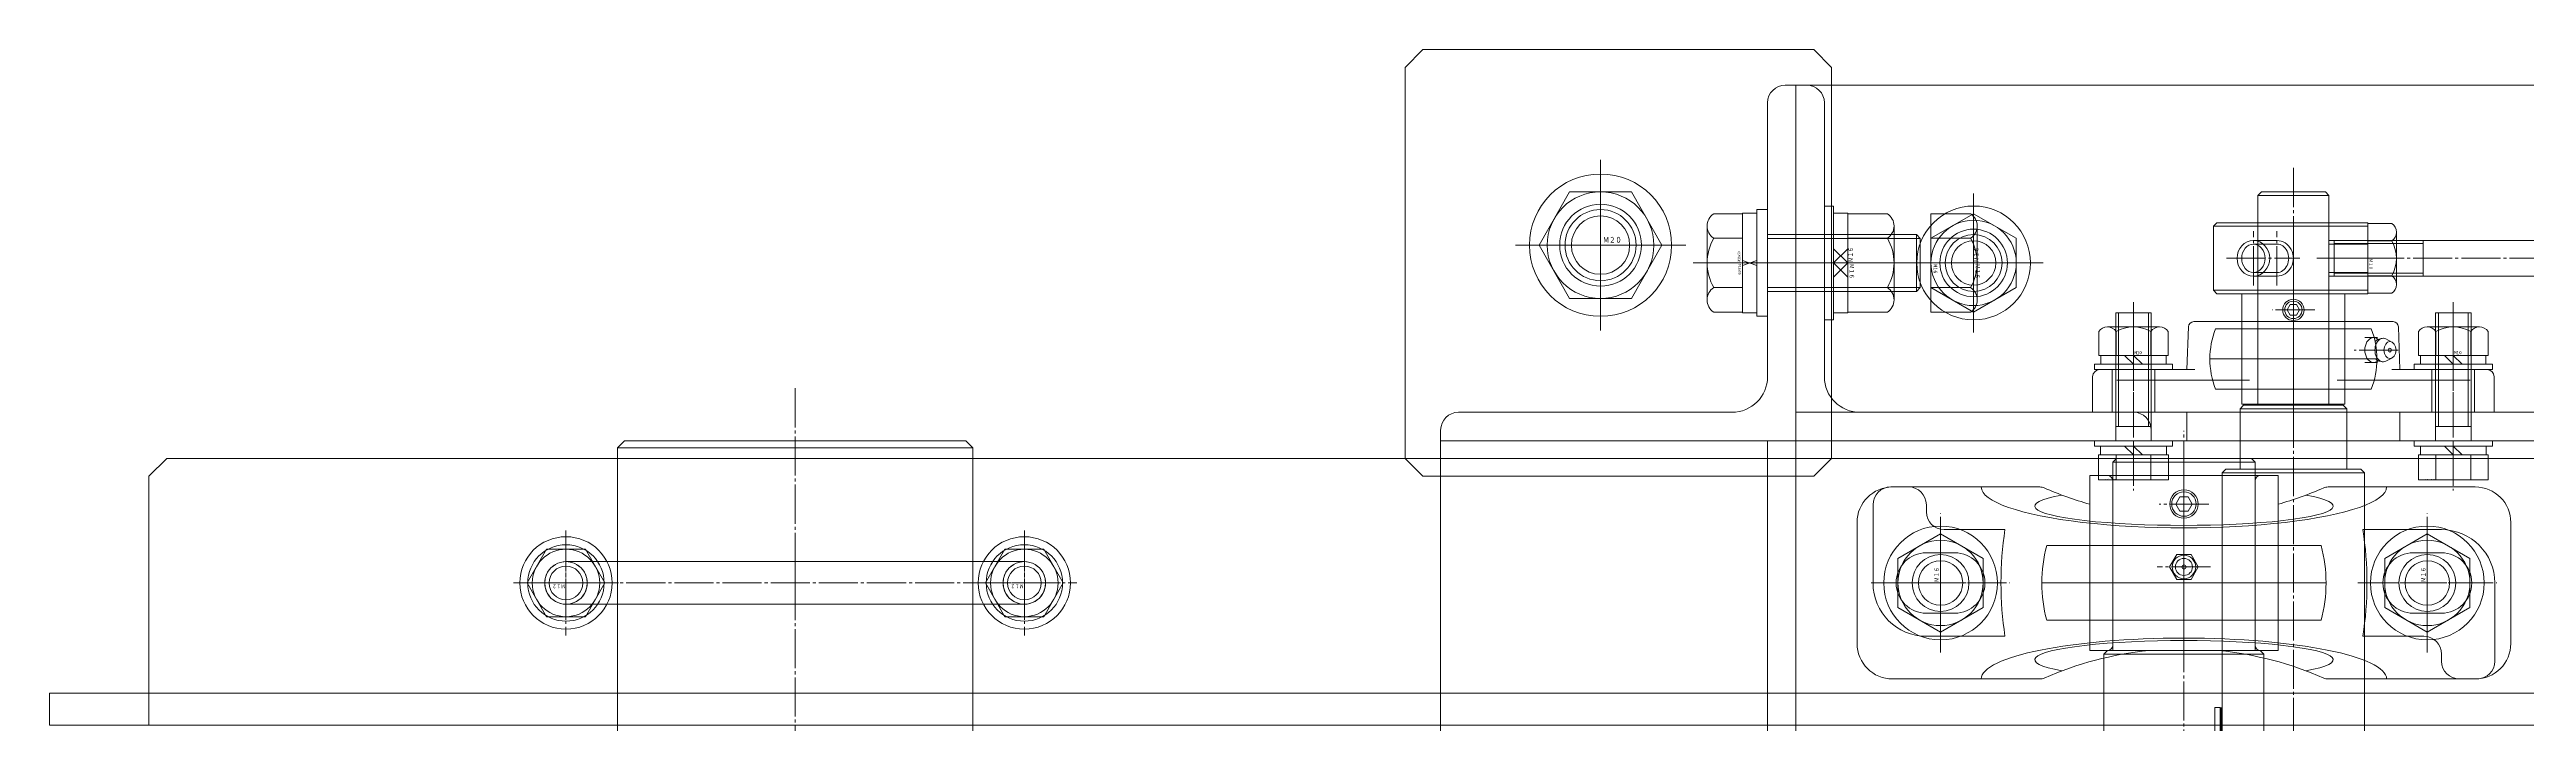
# Model space of a CAD drawing. Units: millimetres at full size. Extents: x -21196 to 21204, y -11807 to 11807.
# Drawn here: x -9701 to -9004, y -1510 to -1320 of the extents above; entities that cross this region are included whole.
import ezdxf
from ezdxf.enums import TextEntityAlignment as Align

# ---------------------------------------------------------------- set-up
doc = ezdxf.new("R2010")
doc.units = ezdxf.units.MM
doc.header["$LTSCALE"] = 0.5
doc.linetypes.add('USER4', pattern=[27.1, 22, -1.7, 1.7, -1.7])
doc.layers.add('1-0_設備-5(241129配置図菊池追記(立面図).jww)(機器配置図 260128.dwg)', color=7, linetype='Continuous', lineweight=9)
doc.styles.add('ＭＳ ゴシック', font='')
doc.styles.get('ＭＳ ゴシック').set_extended_font_data('MS Gothic')

msp = doc.modelspace()

# ---------------------------------------------------------------- linework, layer by layer
at = {"layer": '1-0_設備-5(241129配置図菊池追記(立面図).jww)(機器配置図 260128.dwg)'}
for p, q in [((-9212.5215, -1330.1471), (-9209.5215, -1330.1471)), ((-9212.5215, -1330.1471), (-9209.5215, -1330.1471)), ((-9212.5215, -1330.1471), (-9209.5215, -1330.1471)), ((-9209.5215, -1430.1471), (-9209.5215, -1330.1471)), ((-9206.5215, -1330.1471), (-9209.5215, -1330.1471)), ((-9209.5215, -1430.1471), (-9209.5215, -1330.1471)), ((-9206.5215, -1330.1471), (-9209.5215, -1330.1471)), ((-9209.5215, -1430.1471), (-9209.5215, -1330.1471)), ((-9209.5215, -1430.1471), (-9209.5215, -1330.1471)), ((-9209.5215, -1430.1471), (-9209.5215, -1330.1471)), ((-9217.5215, -1412.1471), (-9217.5215, -1335.1471)), ((-9217.5215, -1412.1471), (-9217.5215, -1335.1471)), ((-9217.5215, -1412.1471), (-9217.5215, -1335.1471)), ((-9201.5215, -1335.1471), (-9201.5215, -1412.1471)), ((-9201.5215, -1335.1471), (-9201.5215, -1412.1471)), ((-9273.2215, -1360.1471), (-9281.8215, -1375.1471)), ((-9224.5215, -1366.2971), (-9232.6655, -1366.2971)), ((-9232.6655, -1366.2971), (-9224.5215, -1366.2971)), ((-9224.5215, -1366.1471), (-9220.5215, -1366.1471)), ((-9224.5215, -1394.1471), (-9224.5215, -1366.1471)), ((-9220.5215, -1366.1471), (-9224.5215, -1366.1471)), ((-9224.5215, -1366.1471), (-9224.5215, -1394.1471)), ((-9220.5215, -1365.1471), (-9217.5215, -1365.1471)), ((-9220.5215, -1395.1471), (-9220.5215, -1365.1471)), ((-9217.5215, -1365.1471), (-9220.5215, -1365.1471)), ((-9220.5215, -1365.1471), (-9220.5215, -1395.1471)), ((-9217.5215, -1395.1471), (-9217.5215, -1365.1471)), ((-9217.5215, -1365.1471), (-9217.5215, -1395.1471)), ((-9194.9215, -1366.1471), (-9198.9215, -1366.1471)), ((-9183.7775, -1366.2971), (-9194.9215, -1366.2971)), ((-9194.9215, -1366.2971), (-9183.7775, -1366.2971)), ((-9160.3775, -1366.2971), (-9171.5215, -1366.2971)), ((-9171.5215, -1366.2971), (-9171.5215, -1393.9971)), ((-9171.5155, -1373.2221), (-9159.5215, -1366.2971)), ((-9147.5275, -1373.2221), (-9159.5215, -1366.2971)), ((-9159.5215, -1366.2971), (-9147.5275, -1373.2221)), ((-9079.5215, -1361.1471), (-9059.5215, -1361.1471)), ((-9234.5215, -1390.5341), (-9234.5215, -1369.7601)), ((-9234.5215, -1369.7601), (-9234.5215, -1390.5341)), ((-9232.6655, -1373.2221), (-9224.5215, -1373.2221)), ((-9224.5215, -1373.2221), (-9232.6655, -1373.2221)), ((-9217.5215, -1372.1471), (-9175.604, -1372.1471)), ((-9217.5215, -1372.1471), (-9175.604, -1372.1471)), ((-9217.5215, -1373.2296), (-9174.5215, -1373.2296)), ((-9217.5215, -1373.2296), (-9174.5215, -1373.2296)), ((-9194.9215, -1373.2221), (-9183.7775, -1373.2221)), ((-9183.7775, -1373.2221), (-9194.9215, -1373.2221)), ((-9181.9215, -1369.7601), (-9181.9215, -1390.5341)), ((-9181.9215, -1390.5341), (-9181.9215, -1369.7601)), ((-9171.5215, -1373.2221), (-9160.3775, -1373.2221)), ((-9158.5215, -1369.7601), (-9158.5215, -1390.5341)), ((-9147.5275, -1387.0721), (-9147.5275, -1373.2221)), ((-9147.5275, -1373.2221), (-9147.5275, -1387.0721)), ((-9092.0215, -1369.8471), (-9048.5215, -1369.8471)), ((-9079.5215, -1388.8471), (-9079.5215, -1368.8471)), ((-9069.5215, -1388.8471), (-9069.5215, -1368.8471)), ((-9059.5215, -1388.8471), (-9059.5215, -1368.8471)), ((-9048.5215, -1369.0471), (-9041.8345, -1369.0471)), ((-9048.5215, -1369.0471), (-9048.5215, -1388.6471)), ((-9040.5215, -1371.4971), (-9040.5215, -1386.1971)), ((-9281.8215, -1375.1471), (-9273.2215, -1390.1471)), ((-9220.5215, -1379.4191), (-9224.5215, -1380.8751)), ((-9220.5215, -1380.8751), (-9224.5215, -1379.4191)), ((-9194.9215, -1376.1471), (-9198.9215, -1380.1471)), ((-9194.9215, -1380.1471), (-9198.9215, -1376.1471)), ((-9194.9215, -1380.1471), (-9198.9215, -1384.1471)), ((-9194.9215, -1384.1471), (-9198.9215, -1380.1471)), ((-9080.7715, -1373.8471), (-9074.133, -1373.8471)), ((-9074.133, -1374.8471), (-9080.7715, -1374.8471)), ((-9048.5215, -1373.8471), (-9059.5215, -1373.8471)), ((-9048.5215, -1374.8471), (-9059.5215, -1374.8471)), ((-9058.0215, -1374.6591), (-9033.0215, -1374.6591)), ((-9048.5215, -1373.9471), (-9041.8345, -1373.9471)), ((-9033.0215, -1373.8471), (-9033.0215, -1383.8471)), ((-9224.5215, -1387.0721), (-9232.6655, -1387.0721)), ((-9232.6655, -1387.0721), (-9224.5215, -1387.0721)), ((-9217.5215, -1387.0646), (-9174.5215, -1387.0646)), ((-9217.5215, -1387.0646), (-9174.5215, -1387.0646)), ((-9183.7775, -1387.0721), (-9194.9215, -1387.0721)), ((-9194.9215, -1387.0721), (-9183.7775, -1387.0721)), ((-9160.3775, -1387.0721), (-9171.5215, -1387.0721)), ((-9171.5155, -1387.0721), (-9159.5215, -1393.9971)), ((-9159.5215, -1393.9971), (-9147.5275, -1387.0721)), ((-9147.5275, -1387.0721), (-9159.5215, -1393.9971)), ((-9074.133, -1382.8471), (-9080.7715, -1382.8471)), ((-9080.7715, -1383.8471), (-9074.133, -1383.8471)), ((-9048.5215, -1382.8471), (-9059.5215, -1382.8471)), ((-9048.5215, -1383.8471), (-9059.5215, -1383.8471)), ((-9058.0215, -1383.0351), (-9033.0215, -1383.0351)), ((-9041.8345, -1383.7471), (-9048.5215, -1383.7471)), ((-9232.6655, -1393.9971), (-9224.5215, -1393.9971)), ((-9224.5215, -1393.9971), (-9232.6655, -1393.9971)), ((-9220.5215, -1394.1471), (-9224.5215, -1394.1471)), ((-9224.5215, -1394.1471), (-9220.5215, -1394.1471)), ((-9217.5215, -1388.1471), (-9175.604, -1388.1471)), ((-9217.5215, -1388.1471), (-9175.604, -1388.1471)), ((-9194.9215, -1394.1471), (-9198.9215, -1394.1471)), ((-9194.9215, -1393.9971), (-9183.7775, -1393.9971)), ((-9183.7775, -1393.9971), (-9194.9215, -1393.9971)), ((-9171.5215, -1393.9971), (-9160.3775, -1393.9971)), ((-9119.5216, -1394.1471), (-9119.5216, -1430.1471)), ((-9109.5216, -1394.1471), (-9119.5216, -1394.1471)), ((-9118.7096, -1394.1471), (-9118.7096, -1426.1471)), ((-9110.3336, -1394.1471), (-9110.3336, -1426.1471)), ((-9109.5216, -1394.1471), (-9109.5216, -1430.1471)), ((-9092.0215, -1387.8471), (-9048.5215, -1387.8471)), ((-9055.0215, -1388.8471), (-9084.0215, -1388.8471)), ((-9079.5215, -1388.8471), (-9079.5215, -1419.8471)), ((-9069.5215, -1388.8471), (-9069.5215, -1422.1471)), ((-9059.5215, -1388.8471), (-9059.5215, -1419.8471)), ((-9041.8345, -1388.6471), (-9048.5215, -1388.6471)), ((-9029.5216, -1394.1471), (-9029.5216, -1430.1471)), ((-9019.5216, -1394.1471), (-9029.5216, -1394.1471)), ((-9028.7096, -1394.1471), (-9028.7096, -1426.1471)), ((-9020.3336, -1394.1471), (-9020.3336, -1426.1471)), ((-9019.5216, -1394.1471), (-9019.5216, -1430.1471)), ((-9217.5215, -1395.1471), (-9220.5215, -1395.1471)), ((-9220.5215, -1395.1471), (-9217.5215, -1395.1471)), ((-9124.3216, -1406.1471), (-9124.3216, -1399.4601)), ((-9121.8716, -1398.1471), (-9107.1716, -1398.1471)), ((-9119.4216, -1406.1471), (-9119.4216, -1399.4601)), ((-9109.6216, -1399.4601), (-9109.6216, -1406.1471)), ((-9104.7216, -1399.4601), (-9104.7216, -1406.1471)), ((-9099.075, -1398.0916), (-9099.5215, -1410.1471)), ((-9041.467, -1396.6471), (-9097.5761, -1396.6471)), ((-9047.6126, -1398.6471), (-9091.4304, -1398.6471)), ((-9045.886, -1401.1471), (-9049.3923, -1401.1471)), ((-9039.968, -1398.0916), (-9039.5215, -1410.1471)), ((-9034.3216, -1406.1471), (-9034.3216, -1399.4601)), ((-9031.8716, -1398.1471), (-9017.1716, -1398.1471)), ((-9029.4216, -1406.1471), (-9029.4216, -1399.4601)), ((-9019.6216, -1399.4601), (-9019.6216, -1406.1471)), ((-9014.7216, -1399.4601), (-9014.7216, -1406.1471)), ((-9124.3216, -1406.1471), (-9104.7216, -1406.1471)), ((-9123.7216, -1408.6471), (-9123.7216, -1406.1471)), ((-9114.5216, -1408.6471), (-9117.0216, -1406.1471)), ((-9114.5216, -1406.1471), (-9112.0216, -1408.6471)), ((-9105.3216, -1406.1471), (-9105.3216, -1408.6471)), ((-9093.0215, -1407.1471), (-9046.0215, -1407.1471)), ((-9050.1726, -1404.6471), (-9050.8211, -1404.6471)), ((-9045.886, -1408.1471), (-9049.3923, -1408.1471)), ((-9041.7702, -1402.3844), (-9043.4672, -1401.5359)), ((-9041.7702, -1406.9099), (-9043.4672, -1407.7584)), ((-9034.3216, -1406.1471), (-9014.7216, -1406.1471)), ((-9033.7216, -1408.6471), (-9033.7216, -1406.1471)), ((-9024.5216, -1408.6471), (-9027.0216, -1406.1471)), ((-9024.5216, -1406.1471), (-9022.0216, -1408.6471)), ((-9015.3216, -1406.1471), (-9015.3216, -1408.6471)), ((-9126.0215, -1412.1471), (-9126.0215, -1422.1471)), ((-9097.2298, -1410.1471), (-9124.0215, -1410.1471)), ((-9120.5215, -1410.1471), (-9120.5215, -1422.1471)), ((-9081.8549, -1413.1471), (-9119.2493, -1413.1471)), ((-9108.5215, -1410.1471), (-9108.5215, -1422.1471)), ((-9057.1882, -1413.1471), (-9019.7938, -1413.1471)), ((-9015.0215, -1410.1471), (-9041.8132, -1410.1471)), ((-9030.5215, -1410.1471), (-9030.5215, -1422.1471)), ((-9018.5215, -1410.1471), (-9018.5215, -1422.1471)), ((-9013.0215, -1412.1471), (-9013.0215, -1422.1471)), ((-9047.6126, -1415.6471), (-9091.4304, -1415.6471)), ((-9084.5215, -1421.1471), (-9054.5215, -1421.1471)), ((-9055.0215, -1419.8471), (-9084.0215, -1419.8471)), ((-9309.5215, -1427.1471), (-9309.5215, -1430.1471)), ((-9309.5215, -1427.1471), (-9309.5215, -1430.1471)), ((-9309.5215, -1427.1471), (-9309.5215, -1430.1471)), ((-9304.5215, -1422.1471), (-9227.5215, -1422.1471)), ((-9304.5215, -1422.1471), (-9227.5215, -1422.1471)), ((-9304.5215, -1422.1471), (-9227.5215, -1422.1471)), ((-9209.5215, -1422.1471), (-6709.5215, -1422.1471)), ((-9209.5215, -1422.1471), (-6709.5215, -1422.1471)), ((-9209.5215, -1422.1471), (-6709.5215, -1422.1471)), ((-9191.5215, -1422.1471), (-9114.5215, -1422.1471)), ((-9191.5215, -1422.1471), (-9114.5215, -1422.1471)), ((-9013.0215, -1422.1471), (-9126.0215, -1422.1471)), ((-9109.5216, -1426.1471), (-9119.5216, -1426.1471)), ((-9114.5215, -1422.1471), (-8774.5215, -1422.1471)), ((-9114.5215, -1422.1471), (-8774.5215, -1422.1471)), ((-9109.5215, -1427.1471), (-9109.5215, -1430.1471)), ((-9109.5215, -1427.1471), (-9109.5215, -1430.1471)), ((-9099.5215, -1430.1471), (-9099.5215, -1422.1471)), ((-9069.5215, -1430.1471), (-9069.5215, -1422.1471)), ((-9039.5215, -1430.1471), (-9039.5215, -1422.1471)), ((-9019.5216, -1426.1471), (-9029.5216, -1426.1471)), ((-9541.1878, -1432.1471), (-9441.1878, -1432.1471)), ((-9441.1878, -1435.1471), (-9441.1878, -1432.1471)), ((-9209.5215, -1430.1471), (-9309.5215, -1430.1471)), ((-9209.5215, -1430.1471), (-9309.5215, -1430.1471)), ((-9209.5215, -1430.1471), (-9309.5215, -1430.1471)), ((-9217.5215, -3430.1471), (-9217.5215, -1430.1471)), ((-9217.5215, -3430.1471), (-9217.5215, -1430.1471)), ((-9209.5215, -1430.1471), (-9109.5215, -1430.1471)), ((-9209.5215, -1430.1471), (-9109.5215, -1430.1471)), ((-9209.5215, -1430.1471), (-9209.5215, -3430.1471)), ((-9125.5216, -1430.1471), (-9125.5216, -1431.6471)), ((-9103.5216, -1430.1471), (-9125.5216, -1430.1471)), ((-9103.5216, -1431.6471), (-9125.5216, -1431.6471)), ((-9124.3365, -1434.1471), (-9104.7066, -1434.1471)), ((-9124.3365, -1434.1471), (-9124.3365, -1441.1471)), ((-9123.7716, -1431.6471), (-9123.7716, -1434.1471)), ((-9119.429, -1434.1471), (-9119.429, -1441.1471)), ((-9114.5216, -1434.1471), (-9117.0216, -1431.6471)), ((-9114.5216, -1431.6471), (-9112.0216, -1434.1471)), ((-9109.6141, -1434.1471), (-9109.6141, -1441.1471)), ((-9105.2716, -1434.1471), (-9105.2716, -1431.6471)), ((-9104.7066, -1434.1471), (-9104.7066, -1441.1471)), ((-9103.5216, -1431.6471), (-9103.5216, -1430.1471)), ((-9035.5216, -1430.1471), (-9035.5216, -1431.6471)), ((-9013.5216, -1430.1471), (-9035.5216, -1430.1471)), ((-9013.5216, -1431.6471), (-9035.5216, -1431.6471)), ((-9034.3365, -1434.1471), (-9014.7066, -1434.1471)), ((-9034.3365, -1434.1471), (-9034.3365, -1441.1471)), ((-9033.7716, -1431.6471), (-9033.7716, -1434.1471)), ((-9029.429, -1434.1471), (-9029.429, -1441.1471)), ((-9024.5216, -1434.1471), (-9027.0216, -1431.6471)), ((-9024.5216, -1431.6471), (-9022.0216, -1434.1471)), ((-9019.6141, -1434.1471), (-9019.6141, -1441.1471)), ((-9015.2716, -1434.1471), (-9015.2716, -1431.6471)), ((-9014.7066, -1434.1471), (-9014.7066, -1441.1471)), ((-9013.5216, -1431.6471), (-9013.5216, -1430.1471)), ((-9314.5215, -1440.1471), (-9309.5215, -1440.1471)), ((-9209.5215, -3423.1471), (-9209.5215, -1437.1471)), ((-9073.8229, -1439.9471), (-9126.8229, -1439.9471)), ((-9104.7066, -1441.1471), (-9124.3365, -1441.1471)), ((-9080.3229, -1436.1471), (-9120.3229, -1436.1471)), ((-9120.3229, -1487.6471), (-9120.3229, -1441.4471)), ((-9100.3229, -1439.9471), (-9100.3229, -1489.1471)), ((-9089.5215, -1439.1471), (-9088.5215, -1438.1471)), ((-9089.5215, -3421.1471), (-9089.5215, -1439.1471)), ((-9089.5215, -1439.1471), (-9049.5215, -1439.1471)), ((-9088.5215, -1438.1471), (-9050.5215, -1438.1471)), ((-9080.3229, -1487.6471), (-9080.3229, -1441.4471)), ((-9050.5215, -1438.1471), (-9049.5215, -1439.1471)), ((-9049.5215, -1439.1471), (-9049.5215, -3421.1471)), ((-9014.7066, -1441.1471), (-9034.3365, -1441.1471)), ((-9187.8229, -1448.1471), (-9187.8229, -1470.1471)), ((-9140.8784, -1443.1471), (-9182.8229, -1443.1471)), ((-9172.8229, -1448.1471), (-9172.8229, -1450.1471)), ((-9059.7674, -1443.1471), (-9018.3229, -1443.1471)), ((-9192.3229, -1453.1471), (-9192.3229, -1487.1471)), ((-9168.8229, -1456.2971), (-9180.8169, -1463.2221)), ((-9156.8289, -1463.2221), (-9168.8229, -1456.2971)), ((-9167.8229, -1455.1471), (-9150.6915, -1455.1471)), ((-9027.8229, -1455.1471), (-9049.9543, -1455.1471)), ((-9031.8229, -1456.2971), (-9043.8169, -1463.2221)), ((-9019.8289, -1463.2221), (-9031.8229, -1456.2971)), ((-9008.3229, -1487.1471), (-9008.3229, -1453.1471)), ((-9180.8169, -1463.2221), (-9180.8169, -1477.0721)), ((-9164.8229, -1461.6471), (-9172.8229, -1461.6471)), ((-9061.7256, -1459.6471), (-9138.9202, -1459.6471)), ((-9043.8169, -1463.2221), (-9043.8169, -1477.0721)), ((-9035.8229, -1461.6471), (-9027.8229, -1461.6471)), ((-9555.6878, -1464.1471), (-9426.6878, -1464.1471)), ((-9491.1878, -1464.1471), (-9491.1878, -1476.1471)), ((-9140.3229, -1470.1471), (-9060.3229, -1470.1471)), ((-9012.8229, -1492.1471), (-9012.8229, -1470.1471)), ((-9555.6878, -1476.1471), (-9426.6878, -1476.1471)), ((-9180.8169, -1477.0721), (-9168.8229, -1483.9971)), ((-9043.8169, -1477.0721), (-9031.8229, -1483.9971)), ((-9561.1628, -1479.6301), (-9550.2128, -1479.6301)), ((-9432.1628, -1479.6301), (-9421.2128, -1479.6301)), ((-9164.8229, -1478.6471), (-9172.8229, -1478.6471)), ((-9061.7256, -1480.6471), (-9138.9202, -1480.6471)), ((-9035.8229, -1478.6471), (-9027.8229, -1478.6471)), ((-9172.8229, -1485.1471), (-9150.6915, -1485.1471)), ((-9073.8229, -1489.1471), (-9126.8229, -1489.1471)), ((-9077.8229, -1490.1471), (-9122.8229, -1490.1471)), ((-9032.8229, -1485.1471), (-9049.9543, -1485.1471)), ((-9027.8229, -1492.1471), (-9027.8229, -1490.1471)), ((-9140.8784, -1497.1471), (-9182.3229, -1497.1471)), ((-9059.7674, -1497.1471), (-9017.8229, -1497.1471)), ((-9701.042, -1501.1471), (-8820.5548, -1501.1471)), ((-9090.1215, -1505.1471), (-9090.1215, -3355.1471)), ((-9089.8215, -3355.1471), (-9089.8215, -1505.1471)), ((-9089.8215, -1505.1471), (-9089.8215, -3355.1471)), ((-9089.5215, -3355.1471), (-9089.5215, -1505.1471))]:
    msp.add_line(p, q, dxfattribs=at)
at = {"layer": '1-0_設備-5(241129配置図菊池追記(立面図).jww)(機器配置図 260128.dwg)', "linetype": 'USER4'}
for p, q in [((-9264.5215, -1399.1236), (-9264.5215, -1351.1707)), ((-9264.5215, -1356.2163), (-9264.5215, -1394.078)), ((-9069.5215, -1353.4218), (-9069.5215, -3506.8725)), ((-9159.5215, -1360.6119), (-9159.5215, -1399.6824)), ((-9159.5215, -1399.6824), (-9159.5215, -1360.6119)), ((-9159.5215, -1363.1048), (-9159.5215, -1397.1895)), ((-9159.5215, -1363.1048), (-9159.5215, -1397.1895)), ((-9159.5215, -1363.8704), (-9159.5215, -1396.4239)), ((-9159.5215, -1363.8704), (-9159.5215, -1396.4239)), ((-9080.7715, -1386.4595), (-9080.7715, -1371.2348)), ((-9074.133, -1386.4595), (-9074.133, -1371.2348)), ((-9240.545, -1375.1471), (-9288.498, -1375.1471)), ((-9245.5907, -1375.1471), (-9283.4524, -1375.1471)), ((-9238.4361, -1380.1471), (-9171.5215, -1380.1471)), ((-9238.4361, -1380.1471), (-9171.5215, -1380.1471)), ((-9197.9306, -1380.1471), (-9229.2191, -1380.1471)), ((-9220.4832, -1380.1471), (-9190.8684, -1380.1471)), ((-9220.4832, -1380.1471), (-9190.8684, -1380.1471)), ((-9201.5215, -1380.1471), (-9181.9215, -1380.1471)), ((-9201.5215, -1380.1471), (-9181.9215, -1380.1471)), ((-9139.9862, -1380.1471), (-9179.0568, -1380.1471)), ((-9139.9862, -1380.1471), (-9179.0568, -1380.1471)), ((-9142.4792, -1380.1471), (-9176.5639, -1380.1471)), ((-9142.4792, -1380.1471), (-9176.5639, -1380.1471)), ((-9143.2448, -1380.1471), (-9175.7983, -1380.1471)), ((-9143.2448, -1380.1471), (-9175.7983, -1380.1471)), ((-9171.5215, -1380.1471), (-9158.5215, -1380.1471)), ((-9088.3839, -1378.8471), (-9067.6681, -1378.8471)), ((-9045.6162, -1378.8471), (-9062.9608, -1378.8471)), ((-8875.748, -1378.8471), (-9060.6373, -1378.8471)), ((-9040.5215, -1378.8471), (-9048.5215, -1378.8471)), ((-9114.5216, -1391.1471), (-9114.5216, -1444.1471)), ((-9063.5215, -1393.3471), (-9075.5215, -1393.3471)), ((-9024.5216, -1391.1471), (-9024.5216, -1444.1471)), ((-9114.5216, -1398.1471), (-9114.5216, -1410.1471)), ((-9024.5216, -1398.1471), (-9024.5216, -1410.1471)), ((-9114.5215, -1405.1471), (-9114.5215, -1427.1471)), ((-9040.0039, -1404.6471), (-9052.4236, -1404.6471)), ((-9024.5215, -1405.1471), (-9024.5215, -1427.1471)), ((-9491.1878, -3445.3451), (-9491.1878, -1414.9492)), ((-9114.5215, -1441.0436), (-9114.5215, -1411.4176)), ((-9024.5215, -1441.0436), (-9024.5215, -1411.4176)), ((-9100.3229, -3432.9294), (-9100.3229, -1427.3649)), ((-9093.3229, -1447.9471), (-9107.3229, -1447.9471)), ((-9555.6878, -1455.381), (-9555.6878, -1484.9133)), ((-9426.6878, -1455.381), (-9426.6878, -1484.9133)), ((-9168.8229, -1489.6824), (-9168.8229, -1450.6119)), ((-9168.8229, -1483.6471), (-9168.8229, -1456.6471)), ((-9031.8229, -1489.6824), (-9031.8229, -1450.6119)), ((-9031.8229, -1483.6471), (-9031.8229, -1456.6471)), ((-9555.6878, -1480.4962), (-9555.6878, -1459.7981)), ((-9426.6878, -1480.4962), (-9426.6878, -1459.7981)), ((-9570.4539, -1470.1471), (-9540.9217, -1470.1471)), ((-9565.8259, -1470.1471), (-9416.5497, -1470.1471)), ((-9441.4539, -1470.1471), (-9411.9217, -1470.1471)), ((-9188.3582, -1470.1471), (-9149.2876, -1470.1471)), ((-9186.1307, -1470.1471), (-9151.5151, -1470.1471)), ((-9092.8173, -1465.6471), (-9107.8284, -1465.6471)), ((-9051.3582, -1470.1471), (-9012.2876, -1470.1471)), ((-9014.5151, -1470.1471), (-9049.1307, -1470.1471))]:
    msp.add_line(p, q, dxfattribs=at)
at = {"layer": '1-0_設備-5(241129配置図菊池追記(立面図).jww)(機器配置図 260128.dwg)'}
for points in [[(-9199.5215, -1330.1471), (-9199.5215, -1325.1471), (-9204.5215, -1320.1471), (-9314.5215, -1320.1471), (-9319.5215, -1325.1471), (-9319.5215, -1435.1471), (-9314.5215, -1440.1471)], [(-9309.5215, -1440.1471), (-9204.5215, -1440.1471), (-9199.5215, -1435.1471), (-9199.5215, -1330.1471)], [(-8839.4215, -1430.1471), (-9209.5215, -1430.1471), (-9209.5215, -1330.1471), (-8862.0215, -1330.1471)], [(-9247.2215, -1375.1471), (-9255.8215, -1360.1471), (-9273.2215, -1360.1471)], [(-9198.9215, -1366.1471), (-9194.9215, -1366.1471), (-9194.9215, -1394.1471)], [(-9198.9215, -1394.1471), (-9194.9215, -1394.1471), (-9194.9215, -1366.1471)], [(-9159.5215, -1366.2971), (-9171.5155, -1373.2221), (-9171.5155, -1387.0721)], [(-9059.5215, -1420.1471), (-9059.5215, -1361.1471), (-9060.5215, -1360.1471), (-9078.5215, -1360.1471), (-9079.5215, -1361.1471), (-9079.5215, -1420.1471)], [(-9175.604, -1372.1471), (-9174.5215, -1373.2296), (-9174.5215, -1387.0646)], [(-9175.604, -1372.1471), (-9175.604, -1388.1471), (-9174.5215, -1387.0646)], [(-9175.604, -1388.1471), (-9175.604, -1372.1471), (-9174.5215, -1373.2296)], [(-9175.604, -1388.1471), (-9174.5215, -1387.0646), (-9174.5215, -1373.2296)], [(-9159.5215, -1393.9971), (-9171.5155, -1387.0721), (-9171.5155, -1373.2221)], [(-9273.2215, -1390.1471), (-9255.8215, -1390.1471), (-9247.2215, -1375.1471)], [(-9084.0215, -1388.8471), (-9084.0215, -1396.6471), (-9084.0215, -1419.8471)], [(-9055.0215, -1388.8471), (-9055.0215, -1396.6471), (-9055.0215, -1419.8471)], [(-9054.5215, -1438.1471), (-9054.5215, -1421.1471), (-9055.5215, -1420.1471), (-9083.5215, -1420.1471), (-9084.5215, -1421.1471), (-9084.5215, -1438.1471)], [(-9541.1878, -1435.1471), (-9541.1878, -1432.1471), (-9539.1878, -1430.1471), (-9443.1878, -1430.1471), (-9441.1878, -1432.1471), (-9541.1878, -1432.1471)], [(-9209.5215, -1437.1471), (-9209.5215, -1430.1471), (-9309.5215, -1430.1471), (-9309.5215, -3430.1471), (-9209.5215, -3430.1471), (-9209.5215, -3423.1471)], [(-9126.8229, -1489.1471), (-9126.8229, -1487.5468), (-9126.8229, -1452.7475), (-9126.8229, -1439.9471)], [(-9073.8229, -1489.1471), (-9073.8229, -1487.5468), (-9073.8229, -1452.7475), (-9073.8229, -1439.9471)], [(-9561.1628, -1460.6641), (-9566.6378, -1470.1471), (-9561.1628, -1479.6301)], [(-9550.2128, -1479.6301), (-9544.7378, -1470.1471), (-9550.2128, -1460.6641), (-9561.1628, -1460.6641)], [(-9432.1628, -1460.6641), (-9437.6378, -1470.1471), (-9432.1628, -1479.6301)], [(-9421.2128, -1479.6301), (-9415.7378, -1470.1471), (-9421.2128, -1460.6641), (-9432.1628, -1460.6641)], [(-9168.8229, -1483.9971), (-9156.8289, -1477.0721), (-9156.8289, -1463.2221)], [(-9031.8229, -1483.9971), (-9019.8289, -1477.0721), (-9019.8289, -1463.2221)], [(-9077.8229, -1515.1471), (-9077.8229, -1490.1471), (-9078.8229, -1489.1471), (-9121.8229, -1489.1471), (-9122.8229, -1490.1471), (-9122.8229, -1515.1471)], [(-9701.042, -1501.1471), (-9701.042, -1510.1471), (-9673.0586, -1510.1471)]]:
    msp.add_lwpolyline(points, dxfattribs=at)
for points in [[(-9209.5215, -1430.1471), (-8679.5215, -1430.1471), (-8679.5215, -1330.1471), (-9209.5215, -1330.1471)], [(-9209.5215, -1330.1471), (-6709.5215, -1330.1471), (-6709.5215, -1430.1471), (-9209.5215, -1430.1471)], [(-9209.5215, -1330.1471), (-6709.5215, -1330.1471), (-6709.5215, -1430.1471), (-9209.5215, -1430.1471)], [(-9209.5215, -1330.1471), (-6709.5215, -1330.1471), (-6709.5215, -1430.1471), (-9209.5215, -1430.1471)], [(-9198.9215, -1364.1471), (-9198.9215, -1396.1471), (-9201.5215, -1396.1471), (-9201.5215, -1364.1471)], [(-9198.9215, -1396.1471), (-9198.9215, -1364.1471), (-9201.5215, -1364.1471), (-9201.5215, -1396.1471)], [(-9092.0215, -1387.8471), (-9092.0215, -1369.8471), (-9091.0215, -1368.8471), (-9048.5215, -1368.8471), (-9048.5215, -1388.8471), (-9091.0215, -1388.8471)], [(-9058.0215, -1373.8471), (-8879.0215, -1373.8471), (-8878.0215, -1374.8471), (-8878.0215, -1382.8471), (-8879.0215, -1383.8471), (-9058.0215, -1383.8471)], [(-9068.6555, -1394.8471), (-9067.7895, -1393.3471), (-9068.6555, -1391.8471), (-9070.3876, -1391.8471), (-9071.2536, -1393.3471), (-9070.3876, -1394.8471)], [(-9125.5216, -1408.6471), (-9103.5216, -1408.6471), (-9103.5216, -1410.1471), (-9125.5216, -1410.1471)], [(-9035.5216, -1408.6471), (-9013.5216, -1408.6471), (-9013.5216, -1410.1471), (-9035.5216, -1410.1471)], [(-9673.0586, -1510.1471), (-9673.0586, -1440.1471), (-9668.0586, -1435.1471), (-8825.5548, -1435.1471), (-8820.5548, -1440.1471), (-8820.5548, -1510.1471)], [(-9541.1878, -3428.1471), (-9541.1878, -1432.1471), (-9539.1878, -1430.1471), (-9443.1878, -1430.1471), (-9441.1878, -1432.1471), (-9441.1878, -3428.1471), (-9443.1878, -3430.1471), (-9539.1878, -3430.1471)], [(-9209.5215, -1430.1471), (-9309.5215, -1430.1471), (-9309.5215, -3430.1471), (-9209.5215, -3430.1471)], [(-9120.3229, -1489.1471), (-9080.3229, -1489.1471), (-9080.3229, -1436.1471), (-9081.3229, -1435.1471), (-9119.3229, -1435.1471), (-9120.3229, -1436.1471)], [(-9099.1682, -1449.9471), (-9098.0135, -1447.9471), (-9099.1682, -1445.9471), (-9101.4776, -1445.9471), (-9102.6323, -1447.9471), (-9101.4776, -1449.9471)], [(-9098.3021, -1469.1471), (-9096.2814, -1465.6471), (-9098.3021, -1462.1471), (-9102.3436, -1462.1471), (-9104.3643, -1465.6471), (-9102.3436, -1469.1471)], [(-9091.6215, -1505.1471), (-9090.1215, -1505.1471), (-9090.1215, -3355.1471), (-9091.6215, -3355.1471)]]:
    msp.add_lwpolyline(points, close=True, dxfattribs=at)
for centre, radius in [((-9264.5215, -1375.1471), 20), ((-9264.5215, -1375.1471), 15), ((-9264.5215, -1375.1471), 11.5), ((-9264.5215, -1375.1471), 10), ((-9159.5215, -1380.1471), 16), ((-9159.5215, -1380.1471), 16), ((-9264.5215, -1375.1471), 8.2), ((-9159.5215, -1380.1471), 11.994), ((-9159.5215, -1380.1471), 11.994), ((-9159.5215, -1380.1471), 9.5), ((-9159.5215, -1380.1471), 9.5), ((-9159.5215, -1380.1471), 9.5), ((-9159.5215, -1380.1471), 9.5), ((-9159.5215, -1380.1471), 8), ((-9159.5215, -1380.1471), 8), ((-9159.5215, -1380.1471), 6.25), ((-9159.5215, -1380.1471), 6.25), ((-9069.5215, -1393.3471), 3), ((-9069.5215, -1393.3471), 2.45), ((-9100.3229, -1447.9471), 4), ((-9100.3229, -1447.9471), 3.45), ((-9168.8229, -1470.1471), 16), ((-9031.8229, -1470.1471), 16), ((-9555.6878, -1470.1471), 13), ((-9555.6878, -1470.1471), 10.75), ((-9555.6878, -1470.1471), 9.483), ((-9426.6878, -1470.1471), 13), ((-9426.6878, -1470.1471), 10.75), ((-9426.6878, -1470.1471), 9.483), ((-9168.8229, -1470.1471), 11.994), ((-9168.8229, -1470.1471), 8), ((-9168.8229, -1470.1471), 6.25), ((-9100.3229, -1465.6471), 3.3), ((-9100.3229, -1465.6471), 2.4), ((-9031.8229, -1470.1471), 11.994), ((-9031.8229, -1470.1471), 8), ((-9031.8229, -1470.1471), 6.25), ((-9555.6878, -1470.1471), 6), ((-9555.6878, -1470.1471), 4.75), ((-9426.6878, -1470.1471), 6), ((-9426.6878, -1470.1471), 4.75), ((-9100.3229, -1465.6471), 0.555)]:
    msp.add_circle(centre, radius, dxfattribs=at)
for centre, radius, start, end in [((-9212.5215, -1335.1471), 5, 90, 180), ((-9212.5215, -1335.1471), 5, 90, 180), ((-9212.5215, -1335.1471), 5, 90, 180), ((-9206.5215, -1335.1471), 5, 0, 90), ((-9206.5215, -1335.1471), 5, 0, 90), ((-9230.3635, -1369.7601), 4.158, 123.626, 236.374), ((-9230.3635, -1369.7601), 4.158, 123.626, 236.374), ((-9186.0795, -1369.7601), 4.158, 303.626, 56.374), ((-9186.0795, -1369.7601), 4.158, 303.626, 56.374), ((-9162.6795, -1369.7601), 4.158, 303.626, 56.374), ((-9220.6715, -1380.1471), 13.85, 150, 210), ((-9220.6715, -1380.1471), 13.85, 150, 210), ((-9195.7715, -1380.1471), 13.85, 330, 30), ((-9195.7715, -1380.1471), 13.85, 330, 30), ((-9172.3715, -1380.1471), 13.85, 330, 30), ((-9043.4635, -1371.4971), 2.942, 303.626, 56.374), ((-9050.3215, -1378.8471), 9.8, 330, 30), ((-9230.3635, -1390.5341), 4.158, 123.626, 236.374), ((-9230.3635, -1390.5341), 4.158, 123.626, 236.374), ((-9186.0795, -1390.5341), 4.158, 303.626, 56.374), ((-9186.0795, -1390.5341), 4.158, 303.626, 56.374), ((-9162.6795, -1390.5341), 4.158, 303.626, 56.374), ((-9043.4635, -1386.1971), 2.942, 303.626, 56.374), ((-9121.8716, -1401.0891), 2.942, 33.626, 146.374), ((-9114.5216, -1407.9471), 9.8, 60, 120), ((-9107.1716, -1401.0891), 2.942, 33.626, 146.374), ((-9097.5761, -1398.1471), 1.5, 90, 177.879), ((-9069.5215, -1407.1471), 23.5, 158.795, 201.205), ((-9069.5215, -1407.1471), 23.5, 338.795, 21.205), ((-9041.467, -1398.1471), 1.5, 2.121, 90), ((-9031.8716, -1401.0891), 2.942, 33.626, 146.374), ((-9024.5216, -1407.9471), 9.8, 60, 120), ((-9017.1716, -1401.0891), 2.942, 33.626, 146.374), ((-9044.245, -1404.6471), 3.3, 90, 130.748), ((-9044.245, -1404.6471), 3.3, 229.252, 270), ((-9227.5215, -1412.1471), 10, 270, 0), ((-9227.5215, -1412.1471), 10, 270, 0), ((-9227.5215, -1412.1471), 10, 270, 0), ((-9191.5215, -1412.1471), 10, 180, 270), ((-9191.5215, -1412.1471), 10, 180, 270), ((-9124.0215, -1412.1471), 2, 90, 180), ((-9015.0215, -1412.1471), 2, 0, 90), ((-9304.5215, -1427.1471), 5, 90, 180), ((-9304.5215, -1427.1471), 5, 90, 180), ((-9304.5215, -1427.1471), 5, 90, 180), ((-9114.5215, -1427.1471), 5, 0, 90), ((-9114.5215, -1427.1471), 5, 0, 90), ((-9121.8229, -1441.4471), 1.5, 0, 90), ((-9078.8229, -1441.4471), 1.5, 90, 180), ((-9182.3229, -1453.1471), 10, 90, 180), ((-9182.8229, -1448.1471), 5, 90, 180), ((-9177.8229, -1448.1471), 5, 0, 90), ((-9140.8784, -1446.1471), 3, 66.326, 90), ((-9100.3229, -1353.6471), 98, 246.326, 254.311), ((-9100.3229, -1353.6471), 98, 285.689, 293.674), ((-9059.7674, -1446.1471), 3, 90, 113.674), ((-9018.3229, -1453.1471), 10, 0, 90), ((-9167.8229, -1450.1471), 5, 180, 270), ((-9051.8229, -1470.1471), 100, 171.373, 188.627), ((-9148.8229, -1470.1471), 100, 351.373, 8.627), ((-9027.8229, -1470.1471), 15, 0, 90), ((-9172.8229, -1470.1471), 8.5, 90, 270), ((-9164.8229, -1470.1471), 8.5, 270, 90), ((-9100.3229, -1470.1471), 40, 164.782, 195.218), ((-9100.3229, -1470.1471), 40, 344.782, 15.218), ((-9035.8229, -1470.1471), 8.5, 90, 270), ((-9027.8229, -1470.1471), 8.5, 270, 90), ((-9555.6878, -1470.1471), 6, 90, 270.001), ((-9555.6878, -1470.1471), 6, 269.999, 90), ((-9426.6878, -1470.1471), 6, 90, 270.001), ((-9426.6878, -1470.1471), 6, 269.999, 90), ((-9172.8229, -1470.1471), 15, 180, 270), ((-9182.3229, -1487.1471), 10, 180, 270), ((-9100.3229, -1586.6471), 98, 95.79, 113.674), ((-9121.8229, -1487.6471), 1.5, 270, 0), ((-9100.3229, -1586.6471), 98, 66.326, 84.21), ((-9078.8229, -1487.6471), 1.5, 180, 270), ((-9032.8229, -1490.1471), 5, 0, 90), ((-9018.3229, -1487.1471), 10, 270, 0), ((-9140.8784, -1494.1471), 3, 270, 293.674), ((-9059.7674, -1494.1471), 3, 246.326, 270), ((-9022.8229, -1492.1471), 5, 180, 270), ((-9017.8229, -1492.1471), 5, 270, 0)]:
    msp.add_arc(centre, radius, start, end, dxfattribs=at)
for centre, major_axis, ratio in [((-9080.7715, -1378.8471), (0, 5), 0.9222), ((-9080.7715, -1378.8471), (0, 4), 0.82125), ((-9042.3358, -1404.6471), (0, 2.4), 0.707083), ((-9042.3358, -1404.6471), (0, 0.555), 0.706306)]:
    msp.add_ellipse(centre, major_axis=major_axis, ratio=ratio, dxfattribs=at)
for centre, major_axis, ratio, start_param, end_param in [((-9074.133, -1378.8471), (0, 5), 0.9222, 3.14154029, 6.28318531), ((-9074.133, -1378.8471), (0, 4), 0.82125, 3.14154029, 6.28318531), ((-9046.932, -1404.6471), (0, -3.5), 0.707143, 2.59430707, 6.83047089), ((-9044.245, -1404.6471), (0, 3.3), 0.70697, 5.94329314, 9.76467013), ((-9100.3229, -1443.1471), (57.044, 0), 0.201599, 3.14159265, 6.28318531), ((-9100.3229, -1448.5533), (42, 0), 0.128714, 2.52752096, 6.89725701), ((-9100.3229, -1497.1471), (57.044, 0), 0.201599, 0, 3.14159265), ((-9100.3229, -1491.741), (42, 0), 0.128714, 5.66911361, 10.03884966)]:
    msp.add_ellipse(centre, major_axis=major_axis, ratio=ratio, start_param=start_param, end_param=end_param, dxfattribs=at)

# ---------------------------------------------------------------- texts
at = {"layer": '1-0_設備-5(241129配置図菊池追記(立面図).jww)(機器配置図 260128.dwg)', "style": 'ＭＳ ゴシック', "width": 0.8}
msp.add_text('Ｍ２０', height=1.574, dxfattribs=at).set_placement((-9263.856, -1374.9186), align=Align.BOTTOM_LEFT)
for s, height, rotation, p in [('M16x50', 0.7344, 90, (-9224.9605, -1379.7689)), ('Ｍ１６', 1.259, 90, (-9193.0954, -1379.9131)), ('Ｍ１６', 1.259, 90, (-9157.6954, -1379.9131)), ('Ｍ１０', 0.918, 270, (-9048.4583, -1378.9747)), ('M16x50', 0.7344, 270, (-9225.9622, -1380.5254)), ('Ｍ１６', 1.259, 270, (-9194.8126, -1380.3812)), ('Ｍ１６', 1.259, 270, (-9159.4126, -1380.3812)), ('Ｍ１２', 1.102, 180, (-9555.8433, -1470.176)), ('Ｍ１２', 1.102, 180, (-9426.8433, -1470.176)), ('Ｍ１６', 1.259, 90, (-9168.9318, -1469.9131)), ('Ｍ１６', 1.259, 90, (-9031.9318, -1469.9131))]:
    msp.add_text(s, height=height, rotation=rotation, dxfattribs=at).set_placement(p, align=Align.BOTTOM_LEFT)
at = {"layer": '1-0_設備-5(241129配置図菊池追記(立面図).jww)(機器配置図 260128.dwg)', "style": 'ＭＳ ゴシック'}
for s, height, rotation, p in [('M16', 1.102, 270, (-9171.1332, -1380.4988)), ('BT-M10x40L,SW,PW', 0.2203, 180, (-9119.646, -1440.8078)), ('BT-M10x40L,SW,PW', 0.2203, 180, (-9029.646, -1440.8078))]:
    msp.add_text(s, height=height, rotation=rotation, dxfattribs=at).set_placement(p, align=Align.BOTTOM_LEFT)
for p in [(-9114.3144, -1406.0839), (-9024.3144, -1406.0839)]:
    msp.add_text('M10', height=0.918, dxfattribs=at).set_placement(p, align=Align.BOTTOM_LEFT)

doc.saveas('drawing.dxf')
